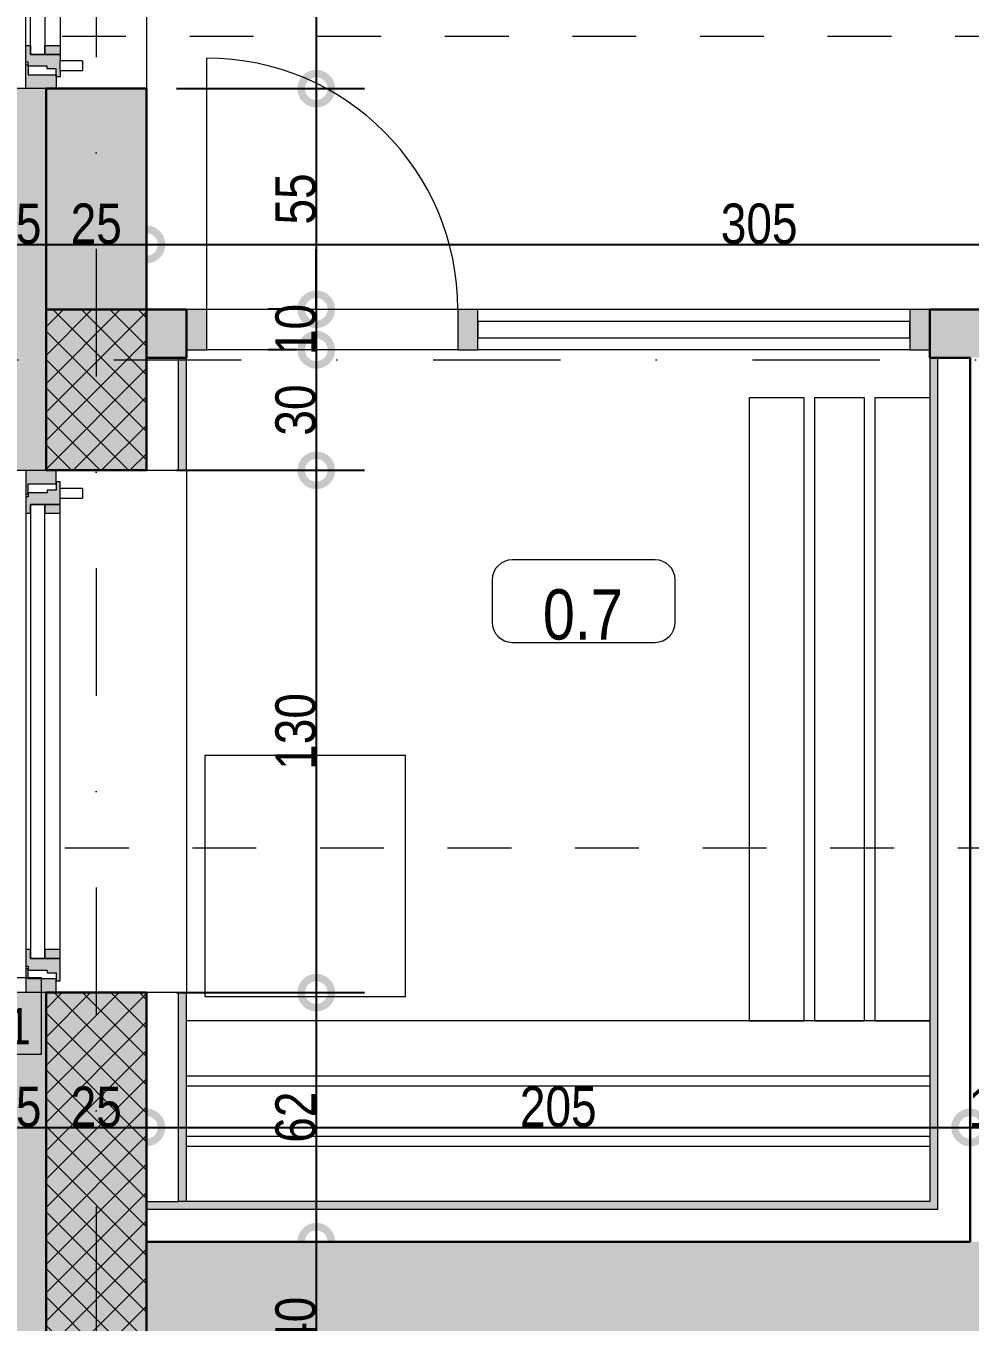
# Model space of a CAD drawing. Header units: centimetres. Extents: x 0 to 25250, y 0 to 2250.
# Drawn here: x 414 to 649, y 516.9 to 839.5 of the extents above; entities that cross this region are included whole.
import ezdxf

# ---------------------------------------------------------------- set-up
doc = ezdxf.new("R2010")
doc.units = ezdxf.units.CM
doc.linetypes.add('17-View-1$0$Dash', pattern=[31.75, 15.875, -15.875])
doc.linetypes.add('17-View-1$0$Dash dot', pattern=[79.375, 31.75, -23.8125, 0, -23.8125])
for name, color, linetype, lineweight in [('A-ANNO-DIMS', 7, 'Continuous', 9), ('A-AREA-IDEN', 7, 'Continuous', 9), ('A-DOOR', 7, 'Continuous', 9), ('A-GLAZ', 7, 'Continuous', 5), ('A-GLAZ-CURT', 7, 'Continuous', 9), ('A-GLAZ-CWMG', 7, 'Continuous', 9), ('A-WALL', 7, 'Continuous', 9), ('A-WALL-FNSH', 7, 'Continuous', 9), ('A-WALL-IDEN', 7, 'Continuous', 9), ('A-WALL-PATT', 7, 'Continuous', 9), ('E-ELEC-EQPM', 7, 'Continuous', 9), ('G-ANNO-SYMB', 7, 'Continuous', 9), ('I-FURN', 7, 'Continuous', 9), ('S-COLS', 7, 'Continuous', 9), ('S-GRID', 7, 'Continuous', 9)]:
    doc.layers.add(name, color=color, linetype=linetype, lineweight=lineweight)
doc.styles.add('17-View-1$0$Arial Narrow', font='ARIALN.TTF', dxfattribs={"height": 12.5})
doc.styles.add('17-View-1$0$Arial Narrow_3', font='ARIALN.TTF', dxfattribs={"height": 10})
doc.styles.add('17-View-1$0$Arial Narrow_5', font='ARIALN.TTF', dxfattribs={"height": 9})
doc.dimstyles.new('17-View-1$0$TEC_DIM', dxfattribs={"dimscale": 30.48, "dimtxt": 10.23431, "dimasz": 0.492126, "dimexe": 0.393701, "dimexo": 0.246063, "dimgap": 0, "dimtad": 1, "dimdec": 0, "dimzin": 0, "dimdsep": 46, "dimtxsty": '17-View-1$0$Arial Narrow_3', "dimblk1": '17-View-1$0$_DotSmall', "dimblk2": '17-View-1$0$_DotSmall', "dimsah": 1, "dimcen": 0.09, "dimazin": 0, "dimtfac": 1, "dimtdec": 4, "dimtix": 1, "dimtmove": 0, "dimatfit": 3, "dimfxl": 1, "dimtvp": 1, "dimtolj": 1, "dimtzin": 0, "dimarcsym": 2})
pattern_1 = [(45, (-1006133.902, 862055.479), (-3.535533906, 3.535533906), []), (135, (-1006133.902, 862055.479), (-3.535533906, -3.535533906), [])]

# ---------------------------------------------------------------- blocks, each defined once
blk = doc.blocks.new('SINGLE - OK - 100x237-2482067-НИВО 0')
at = {"layer": 'A-GLAZ', "true_color": 0xc0c0c0}
h = blk.add_hatch(color=9, dxfattribs=at)
h.paths.add_polyline_path([(50, -2.5), (46.6, -2.5), (46.6, -9.45), (44.1, -9.45), (44.1, -10), (50, -10), (50, -5)])
h.paths.add_polyline_path([(-44.1, -10), (-44.1, -9.45), (-46.6, -9.45), (-46.6, -2.5), (-50, -2.5), (-50, -10)])
h = blk.add_hatch(color=9, dxfattribs=at)
h.paths.add_polyline_path([(47.1, -1.5), (41.5, -1.5), (41.5, -8.9), (39.3, -8.9), (39.3, -10), (43.4, -10), (43.4, -9.45), (44.38, -9.45), (44.38, -4.68), (45.1, -4.68), (45.1, -2.5), (47.1, -2.5)])
h.paths.add_polyline_path([(-39.3, -10), (-39.3, -8.9), (-41.5, -8.9), (-41.5, -1.5), (-47.1, -1.5), (-47.1, -2.5), (-45.1, -2.5), (-45.1, -4.68), (-44.38, -4.68), (-44.38, -9.45), (-43.4, -9.45), (-43.4, -10)])
h = blk.add_hatch(color=9, dxfattribs=at)
h.paths.add_polyline_path([(41.5, -5.3), (41.5, -1.5), (39.3, -1.5), (39.3, -5.3)])
h.paths.add_polyline_path([(-39.3, -1.5), (-41.5, -1.5), (-41.5, -5.3), (-39.3, -5.3)])
at = {"layer": 'A-GLAZ'}
for p, q in [((43.05, 4.1), (43.05, 2.85)), ((43.05, 4.1), (45.45, 4.1)), ((45.45, 2.85), (45.45, 4.1)), ((43.05, 2.85), (43.05, -1.5)), ((45.45, -1.5), (45.45, 2.85)), ((-50, -2.5), (-46.6, -2.5)), ((-47.1, -2.5), (-47.1, -1.5)), ((-47.1, -1.5), (-41.5, -1.5)), ((-45.1, -2.5), (-47.1, -2.5)), ((-46.6, -2.5), (-46.6, -9.45)), ((-45.1, -4.68), (-45.1, -2.5)), ((-41.5, -1.5), (-41.5, -8.9)), ((-41.5, -1.5), (-39.3, -1.5)), ((-41.5, -5.3), (-41.5, -1.5)), ((-39.3, -1.5), (39.3, -1.5)), ((-39.3, -1.5), (-39.3, -5.3)), ((39.3, -1.5), (41.5, -1.5)), ((39.3, -5.3), (39.3, -1.5)), ((41.5, -1.5), (43.05, -1.5)), ((41.5, -8.9), (41.5, -1.5)), ((41.5, -1.5), (41.5, -5.3)), ((45.45, -1.5), (43.05, -1.5)), ((45.1, -2.5), (45.1, -4.68)), ((47.1, -2.5), (45.1, -2.5)), ((45.45, -1.5), (47.1, -1.5)), ((46.6, -2.5), (50, -2.5)), ((46.6, -9.45), (46.6, -2.5)), ((47.1, -1.5), (47.1, -2.5)), ((-44.38, -4.68), (-45.1, -4.68)), ((-44.38, -9.45), (-44.38, -4.68)), ((-41.5, -5.3), (41.5, -5.3)), ((-41.5, -8.9), (-41.5, -5.3)), ((-39.3, -5.3), (-41.5, -5.3)), ((41.5, -5.3), (39.3, -5.3)), ((41.5, -5.3), (41.5, -8.9)), ((44.38, -4.68), (44.38, -9.45)), ((45.1, -4.68), (44.38, -4.68)), ((-46.6, -9.45), (-44.1, -9.45)), ((-43.4, -9.45), (-44.38, -9.45)), ((-44.1, -9.45), (-44.1, -10)), ((-43.4, -10), (-43.4, -9.45)), ((-41.5, -8.9), (-39.3, -8.9)), ((41.5, -8.9), (-41.5, -8.9)), ((-39.3, -8.9), (-39.3, -10)), ((39.3, -8.9), (41.5, -8.9)), ((39.3, -10), (39.3, -8.9)), ((43.4, -9.45), (43.4, -10)), ((44.38, -9.45), (43.4, -9.45)), ((44.1, -9.45), (46.6, -9.45)), ((44.1, -10), (44.1, -9.45)), ((-44.1, -10), (-50, -10)), ((-43.4, -10), (-44.1, -10)), ((-39.3, -10), (-43.4, -10)), ((39.3, -10), (-39.3, -10)), ((43.4, -10), (39.3, -10)), ((44.1, -10), (43.4, -10)), ((50, -10), (44.1, -10))]:
    blk.add_line(p, q, dxfattribs=at)
blk = doc.blocks.new('TEC-GLASSDOOR - TEC-GLASSDOOR-2434467-НИВО 0')
at = {"layer": 'A-DOOR', "lineweight": 15}
blk.add_line((31.25, -5.08), (31.25, -67.58), dxfattribs=at)
at = {"layer": 'A-DOOR'}
blk.add_arc((31.25, -5.08), 62.5, 180, 270, dxfattribs=at)
blk = doc.blocks.new('Rectangular Mullion - TEC_DOGRAMA_TERASI_EX-2343547-НИВО 0')
at = {"layer": 'A-GLAZ-CWMG'}
for p, q in [((326.64, -901.59), (264.14, -901.59)), ((326.64, -911.59), (264.14, -911.59))]:
    blk.add_line(p, q, dxfattribs=at)
blk = doc.blocks.new('Rectangular Mullion - TEC_DOGRAMA_TERASI_EX-2313598-НИВО 0')
at = {"layer": 'A-GLAZ-CWMG', "true_color": 0xc0c0c0}
blk.add_hatch(color=9, dxfattribs=at).paths.add_polyline_path([(0, 5), (0, -5), (-5, -5), (-5, 5)])
at = {"layer": 'A-GLAZ-CWMG', "lineweight": 15}
for p, q in [((-5, 5), (0, 5)), ((-5, -5), (-5, 5)), ((0, 5), (0, -5)), ((0, -5), (-5, -5))]:
    blk.add_line(p, q, dxfattribs=at)
blk = doc.blocks.new('Rectangular Mullion - TEC_DOGRAMA_TERASI_EX-2313599-НИВО 0')
at = {"layer": 'A-GLAZ-CWMG', "true_color": 0xc0c0c0}
blk.add_hatch(color=9, dxfattribs=at).paths.add_polyline_path([(-5, 5), (-5, -5), (0, -5), (0, 5)])
at = {"layer": 'A-GLAZ-CWMG', "lineweight": 15}
for p, q in [((0, 5), (-5, 5)), ((-5, 5), (-5, -5)), ((0, -5), (0, 5)), ((-5, -5), (0, -5))]:
    blk.add_line(p, q, dxfattribs=at)
blk = doc.blocks.new('System Panel - Glazed-2343525-НИВО 0')
at = {"layer": 'A-GLAZ-CURT'}
for p, q in [((53.75, 2), (-53.75, 2)), ((-53.75, 2), (-53.75, -2)), ((53.75, -2), (53.75, 2)), ((-53.75, -2), (53.75, -2))]:
    blk.add_line(p, q, dxfattribs=at)
blk = doc.blocks.new('Rectangular Mullion - TEC_DOGRAMA_TERASI_EX-2343524-НИВО 0')
at = {"layer": 'A-GLAZ-CWMG'}
for p, q in [((439.14, -901.59), (331.64, -901.59)), ((439.14, -911.59), (331.64, -911.59))]:
    blk.add_line(p, q, dxfattribs=at)
blk = doc.blocks.new('Rectangular Mullion - TEC_DOGRAMA_TERASI_INT-2313596-НИВО 0')
at = {"layer": 'A-GLAZ-CWMG', "true_color": 0xc0c0c0}
blk.add_hatch(color=9, dxfattribs=at).paths.add_polyline_path([(-2.5, 5), (2.5, 5), (2.5, -5), (-2.5, -5)])
at = {"layer": 'A-GLAZ-CWMG', "lineweight": 15}
for p, q in [((-2.5, 5), (2.5, 5)), ((-2.5, -5), (-2.5, 5)), ((2.5, 5), (2.5, -5)), ((2.5, -5), (-2.5, -5))]:
    blk.add_line(p, q, dxfattribs=at)
blk = doc.blocks.new('Bank-06 Park - 2000 x 600 x 401-2320263-НИВО 0')
at = {"layer": 'I-FURN'}
for p, q in [((61.97, 4.43), (-93.03, 4.43)), ((-93.03, 4.43), (-93.03, -9.3)), ((61.97, -9.3), (61.97, 4.43)), ((-93.03, -9.3), (61.97, -9.3)), ((61.97, -11.84), (-93.03, -11.84)), ((-93.03, -11.84), (-93.03, -24.3)), ((61.97, -24.3), (61.97, -11.84)), ((-93.03, -24.3), (61.97, -24.3)), ((61.97, -26.84), (-93.03, -26.84)), ((-93.03, -26.84), (-93.03, -40.57)), ((61.97, -40.57), (61.97, -26.84))]:
    blk.add_line(p, q, dxfattribs=at)
blk = doc.blocks.new('Bank-06 Park - 2000 x 600 x 400-2319759-НИВО 0')
at = {"layer": 'I-FURN'}
for p, q in [((-108.03, -9.3), (76.97, -9.3)), ((76.97, -11.84), (-108.03, -11.84)), ((-108.03, -24.3), (76.97, -24.3)), ((76.97, -26.84), (-108.03, -26.84)), ((-108.03, -40.57), (76.97, -40.57))]:
    blk.add_line(p, q, dxfattribs=at)
blk = doc.blocks.new('pechka - pechka-2338820-НИВО 0')
at = {"layer": 'E-ELEC-EQPM'}
for p, q in [((30, 25), (-30, 25)), ((-30, 25), (-30, -25)), ((30, -25), (30, 25)), ((-30, -25), (30, -25))]:
    blk.add_line(p, q, dxfattribs=at)
blk = doc.blocks.new('SINGLE - OK - 130x150-2428950-НИВО 0')
at = {"layer": 'A-GLAZ', "true_color": 0xc0c0c0}
h = blk.add_hatch(color=9, dxfattribs=at)
h.paths.add_polyline_path([(-65, 10), (-65, 2.5), (-61.6, 2.5), (-61.6, 9.45), (-59.1, 9.45), (-59.1, 10)])
h.paths.add_polyline_path([(59.1, 9.45), (61.6, 9.45), (61.6, 2.5), (65, 2.5), (65, 10), (59.1, 10)])
h = blk.add_hatch(color=9, dxfattribs=at)
h.paths.add_polyline_path([(-62.1, 2.5), (-62.1, 1.5), (-56.5, 1.5), (-56.5, 8.9), (-54.3, 8.9), (-54.3, 10), (-58.4, 10), (-58.4, 9.45), (-59.38, 9.45), (-59.38, 4.68), (-60.1, 4.68), (-60.1, 2.5)])
h.paths.add_polyline_path([(54.3, 8.9), (56.5, 8.9), (56.5, 1.5), (62.1, 1.5), (62.1, 2.5), (60.1, 2.5), (60.1, 4.68), (59.38, 4.68), (59.38, 9.45), (58.4, 9.45), (58.4, 10), (54.3, 10)])
h = blk.add_hatch(color=9, dxfattribs=at)
h.paths.add_polyline_path([(-56.5, 1.5), (-54.3, 1.5), (-54.3, 5.3), (-56.5, 5.3)])
h.paths.add_polyline_path([(54.3, 3.64), (54.3, 1.5), (56.5, 1.5), (56.5, 5.3), (54.3, 5.3)])
at = {"layer": 'A-GLAZ'}
for p, q in [((-59.1, 10), (-65, 10)), ((-58.4, 10), (-59.1, 10)), ((-59.1, 9.45), (-59.1, 10)), ((-54.3, 10), (-58.4, 10)), ((-58.4, 10), (-58.4, 9.45)), ((54.3, 10), (-54.3, 10)), ((-54.3, 8.9), (-54.3, 10)), ((58.4, 10), (54.3, 10)), ((54.3, 10), (54.3, 8.9)), ((58.4, 9.45), (58.4, 10)), ((59.1, 10), (58.4, 10)), ((65, 10), (59.1, 10)), ((59.1, 10), (59.1, 9.45)), ((-61.6, 2.5), (-61.6, 9.45)), ((-61.6, 9.45), (-59.1, 9.45)), ((-58.4, 9.45), (-59.38, 9.45)), ((-59.38, 9.45), (-59.38, 4.68)), ((56.5, 8.9), (-56.5, 8.9)), ((-56.5, 8.9), (-56.5, 5.3)), ((-56.5, 1.5), (-56.5, 8.9)), ((-56.5, 8.9), (-54.3, 8.9)), ((54.3, 8.9), (56.5, 8.9)), ((56.5, 5.3), (56.5, 8.9)), ((56.5, 8.9), (56.5, 1.5)), ((59.38, 9.45), (58.4, 9.45)), ((59.1, 9.45), (61.6, 9.45)), ((59.38, 4.68), (59.38, 9.45)), ((61.6, 9.45), (61.6, 2.5)), ((-59.38, 4.68), (-60.1, 4.68)), ((-60.1, 4.68), (-60.1, 2.5)), ((-56.5, 5.3), (56.5, 5.3)), ((-54.3, 5.3), (-56.5, 5.3)), ((-56.5, 5.3), (-56.5, 1.5)), ((-54.3, 1.5), (-54.3, 5.3)), ((54.3, 5.3), (54.3, 1.5)), ((56.5, 5.3), (54.3, 5.3)), ((56.5, 1.5), (56.5, 5.3)), ((60.1, 4.68), (59.38, 4.68)), ((60.1, 2.5), (60.1, 4.68)), ((-65, 2.5), (-61.6, 2.5)), ((-60.1, 2.5), (-62.1, 2.5)), ((-62.1, 2.5), (-62.1, 1.5)), ((-62.1, 1.5), (-56.5, 1.5)), ((-56.5, 1.5), (-54.3, 1.5)), ((-54.3, 1.5), (54.3, 1.5)), ((54.3, 1.5), (56.5, 1.5)), ((56.5, 1.5), (58.05, 1.5)), ((58.05, 1.5), (58.05, -2.85)), ((58.05, 1.5), (60.45, 1.5)), ((62.1, 2.5), (60.1, 2.5)), ((60.45, -2.85), (60.45, 1.5)), ((60.45, 1.5), (62.1, 1.5)), ((61.6, 2.5), (65, 2.5)), ((62.1, 1.5), (62.1, 2.5)), ((58.05, -2.85), (58.05, -4.1)), ((60.45, -4.1), (60.45, -2.85)), ((60.45, -4.1), (58.05, -4.1))]:
    blk.add_line(p, q, dxfattribs=at)
blk = doc.blocks.new('TEC_ROOM_TAG - TEC_ROOM_TAG-32046-НИВО 0')
at = {"layer": 'A-AREA-IDEN'}
for p, q in [((0.3718, 0.1968), (-0.3391, 0.1968)), ((-0.4391, 0.0968), (-0.4391, -0.1143)), ((0.4718, -0.1143), (0.4718, 0.0968)), ((-0.3391, -0.2143), (0.3718, -0.2143))]:
    blk.add_line(p, q, dxfattribs=at)
for centre, start, end in [((-0.3391, 0.0968), 90, 180), ((0.3718, 0.0968), 360, 90), ((-0.3391, -0.1143), 180, 270), ((0.3718, -0.1143), 270, 360)]:
    blk.add_arc(centre, 0.1, start, end, dxfattribs=at)
blk = doc.blocks.new('17-View-1$0$_DotSmall')
at = {"color": 0, "linetype": 'ByBlock', "const_width": 0.5}
blk.add_lwpolyline([(-0.0625, 0, 1), (0.0625, 0, 1)], format="xyb", close=True, dxfattribs=at)
blk = doc.blocks.new('*D2360')
at = {"layer": 'A-ANNO-DIMS', "color": 0, "lineweight": -2, "transparency": 16777216}
for p, q in [((1993.97, 901.4), (1993.97, 279.71)), ((398.97, 406.4), (398.97, 279.71)), ((398.97, 291.71), (1993.97, 291.71))]:
    blk.add_line(p, q, dxfattribs=at)
at = {"layer": 'A-ANNO-DIMS', "color": 0, "lineweight": -2, "transparency": 16777216, "xscale": 15, "yscale": 15, "zscale": 15, "rotation": 180}
blk.add_blockref('17-View-1$0$_DotSmall', (398.97, 291.71), dxfattribs=at)
at = {"layer": 'A-ANNO-DIMS', "color": 0, "lineweight": -2, "transparency": 16777216, "xscale": 15, "yscale": 15, "zscale": 15}
blk.add_blockref('17-View-1$0$_DotSmall', (1993.97, 291.71), dxfattribs=at)
at = {"layer": 'A-ANNO-DIMS', "color": 0, "transparency": 16777216, "insert": (1196.47, 296.81), "char_height": 10, "width": 30.4105, "attachment_point": 5, "style": '17-View-1$0$Arial Narrow_3'}
blk.add_mtext('\\A1;1595', dxfattribs=at)
blk = doc.blocks.new('*D2419')
at = {"layer": 'A-ANNO-DIMS', "color": 0, "lineweight": -2, "transparency": 16777216}
for p, q in [((451.47, 923.9), (498.24, 923.9)), ((486.24, 923.9), (486.24, 823.9)), ((451.47, 823.9), (498.24, 823.9))]:
    blk.add_line(p, q, dxfattribs=at)
at = {"layer": 'A-ANNO-DIMS', "color": 0, "lineweight": -2, "transparency": 16777216, "xscale": 15, "yscale": 15, "zscale": 15}
for p, rotation in [((486.24, 923.9), 90), ((486.24, 823.9), 270)]:
    blk.add_blockref('17-View-1$0$_DotSmall', p, dxfattribs=dict(at, rotation=rotation))
at = {"layer": 'A-ANNO-DIMS', "color": 0, "transparency": 16777216, "insert": (481.13, 873.9), "char_height": 10, "width": 22.8079, "attachment_point": 5, "rotation": 90, "style": '17-View-1$0$Arial Narrow_3'}
blk.add_mtext('\\A1;100', dxfattribs=at)
blk = doc.blocks.new('*D2420')
at = {"layer": 'A-ANNO-DIMS', "color": 0, "lineweight": -2, "transparency": 16777216}
for p, q in [((451.47, 823.9), (498.24, 823.9)), ((486.24, 823.9), (486.24, 768.98)), ((481.39, 768.98), (474.24, 768.98))]:
    blk.add_line(p, q, dxfattribs=at)
at = {"layer": 'A-ANNO-DIMS', "color": 0, "lineweight": -2, "transparency": 16777216, "xscale": 15, "yscale": 15, "zscale": 15}
for p, rotation in [((486.24, 823.9), 90), ((486.24, 768.98), 270)]:
    blk.add_blockref('17-View-1$0$_DotSmall', p, dxfattribs=dict(at, rotation=rotation))
at = {"layer": 'A-ANNO-DIMS', "color": 0, "transparency": 16777216, "insert": (481.15, 796.44), "char_height": 10, "width": 15.2053, "attachment_point": 5, "rotation": 90, "style": '17-View-1$0$Arial Narrow_3'}
blk.add_mtext('\\A1;55', dxfattribs=at)
blk = doc.blocks.new('*D2421')
at = {"layer": 'A-ANNO-DIMS', "color": 0, "lineweight": -2, "transparency": 16777216}
for p, q in [((486.24, 768.98), (486.24, 783.98)), ((481.39, 768.98), (474.24, 768.98)), ((486.24, 768.98), (486.24, 758.9)), ((481.39, 758.9), (474.24, 758.9)), ((486.24, 758.9), (486.24, 743.9))]:
    blk.add_line(p, q, dxfattribs=at)
at = {"layer": 'A-ANNO-DIMS', "color": 0, "lineweight": -2, "transparency": 16777216, "xscale": 15, "yscale": 15, "zscale": 15}
for p, rotation in [((486.24, 768.98), 270), ((486.24, 758.9), 90)]:
    blk.add_blockref('17-View-1$0$_DotSmall', p, dxfattribs=dict(at, rotation=rotation))
at = {"layer": 'A-ANNO-DIMS', "color": 0, "transparency": 16777216, "insert": (481.13, 763.94), "char_height": 10, "width": 15.2053, "attachment_point": 5, "rotation": 90, "style": '17-View-1$0$Arial Narrow_3'}
blk.add_mtext('\\A1;10', dxfattribs=at)
blk = doc.blocks.new('*D2422')
at = {"layer": 'A-ANNO-DIMS', "color": 0, "lineweight": -2, "transparency": 16777216}
for p, q in [((481.39, 758.9), (474.24, 758.9)), ((486.24, 758.9), (486.24, 728.9)), ((451.47, 728.9), (498.24, 728.9))]:
    blk.add_line(p, q, dxfattribs=at)
at = {"layer": 'A-ANNO-DIMS', "color": 0, "lineweight": -2, "transparency": 16777216, "xscale": 15, "yscale": 15, "zscale": 15}
for p, rotation in [((486.24, 758.9), 90), ((486.24, 728.9), 270)]:
    blk.add_blockref('17-View-1$0$_DotSmall', p, dxfattribs=dict(at, rotation=rotation))
at = {"layer": 'A-ANNO-DIMS', "color": 0, "transparency": 16777216, "insert": (481.13, 743.9), "char_height": 10, "width": 15.2053, "attachment_point": 5, "rotation": 90, "style": '17-View-1$0$Arial Narrow_3'}
blk.add_mtext('\\A1;30', dxfattribs=at)
blk = doc.blocks.new('*D2423')
at = {"layer": 'A-ANNO-DIMS', "color": 0, "lineweight": -2, "transparency": 16777216}
for p, q in [((451.47, 728.9), (498.24, 728.9)), ((486.24, 728.9), (486.24, 598.9)), ((451.47, 598.9), (498.24, 598.9))]:
    blk.add_line(p, q, dxfattribs=at)
at = {"layer": 'A-ANNO-DIMS', "color": 0, "lineweight": -2, "transparency": 16777216, "xscale": 15, "yscale": 15, "zscale": 15}
for p, rotation in [((486.24, 728.9), 90), ((486.24, 598.9), 270)]:
    blk.add_blockref('17-View-1$0$_DotSmall', p, dxfattribs=dict(at, rotation=rotation))
at = {"layer": 'A-ANNO-DIMS', "color": 0, "transparency": 16777216, "insert": (481.13, 663.9), "char_height": 10, "width": 22.8079, "attachment_point": 5, "rotation": 90, "style": '17-View-1$0$Arial Narrow_3'}
blk.add_mtext('\\A1;130', dxfattribs=at)
blk = doc.blocks.new('*D2424')
at = {"layer": 'A-ANNO-DIMS', "color": 0, "lineweight": -2, "transparency": 16777216}
for p, q in [((451.47, 598.9), (498.24, 598.9)), ((486.24, 598.9), (486.24, 536.9)), ((481.39, 536.9), (474.24, 536.9))]:
    blk.add_line(p, q, dxfattribs=at)
at = {"layer": 'A-ANNO-DIMS', "color": 0, "lineweight": -2, "transparency": 16777216, "xscale": 15, "yscale": 15, "zscale": 15}
for p, rotation in [((486.24, 598.9), 90), ((486.24, 536.9), 270)]:
    blk.add_blockref('17-View-1$0$_DotSmall', p, dxfattribs=dict(at, rotation=rotation))
at = {"layer": 'A-ANNO-DIMS', "color": 0, "transparency": 16777216, "insert": (481.13, 567.9), "char_height": 10, "width": 15.2053, "attachment_point": 5, "rotation": 90, "style": '17-View-1$0$Arial Narrow_3'}
blk.add_mtext('\\A1;62', dxfattribs=at)
blk = doc.blocks.new('*D2425')
at = {"layer": 'A-ANNO-DIMS', "color": 0, "lineweight": -2, "transparency": 16777216}
for p, q in [((481.39, 536.9), (474.24, 536.9)), ((486.24, 536.9), (486.24, 496.76)), ((481.39, 496.76), (474.24, 496.76))]:
    blk.add_line(p, q, dxfattribs=at)
at = {"layer": 'A-ANNO-DIMS', "color": 0, "lineweight": -2, "transparency": 16777216, "xscale": 15, "yscale": 15, "zscale": 15}
for p, rotation in [((486.24, 536.9), 90), ((486.24, 496.76), 270)]:
    blk.add_blockref('17-View-1$0$_DotSmall', p, dxfattribs=dict(at, rotation=rotation))
at = {"layer": 'A-ANNO-DIMS', "color": 0, "transparency": 16777216, "insert": (481.13, 516.83), "char_height": 10, "width": 15.2053, "attachment_point": 5, "rotation": 90, "style": '17-View-1$0$Arial Narrow_3'}
blk.add_mtext('\\A1;40', dxfattribs=at)
blk = doc.blocks.new('*D2447')
at = {"layer": 'A-ANNO-DIMS', "color": 0, "lineweight": -2, "transparency": 16777216}
for p, q in [((403.97, 565.34), (418.97, 565.34)), ((403.97, 560.5), (403.97, 553.34)), ((418.97, 560.5), (418.97, 553.34))]:
    blk.add_line(p, q, dxfattribs=at)
at = {"layer": 'A-ANNO-DIMS', "color": 0, "lineweight": -2, "transparency": 16777216, "xscale": 15, "yscale": 15, "zscale": 15, "rotation": 180}
blk.add_blockref('17-View-1$0$_DotSmall', (403.97, 565.34), dxfattribs=at)
at = {"layer": 'A-ANNO-DIMS', "color": 0, "lineweight": -2, "transparency": 16777216, "xscale": 15, "yscale": 15, "zscale": 15}
blk.add_blockref('17-View-1$0$_DotSmall', (418.97, 565.34), dxfattribs=at)
at = {"layer": 'A-ANNO-DIMS', "color": 0, "transparency": 16777216, "insert": (411.47, 570.45), "char_height": 10, "width": 15.2053, "attachment_point": 5, "style": '17-View-1$0$Arial Narrow_3'}
blk.add_mtext('\\A1;15', dxfattribs=at)
blk = doc.blocks.new('*D2448')
at = {"layer": 'A-ANNO-DIMS', "color": 0, "lineweight": -2, "transparency": 16777216}
for p, q in [((418.97, 565.34), (443.97, 565.34)), ((418.97, 560.5), (418.97, 553.34)), ((443.97, 560.5), (443.97, 553.34))]:
    blk.add_line(p, q, dxfattribs=at)
at = {"layer": 'A-ANNO-DIMS', "color": 0, "lineweight": -2, "transparency": 16777216, "xscale": 15, "yscale": 15, "zscale": 15, "rotation": 180}
blk.add_blockref('17-View-1$0$_DotSmall', (418.97, 565.34), dxfattribs=at)
at = {"layer": 'A-ANNO-DIMS', "color": 0, "lineweight": -2, "transparency": 16777216, "xscale": 15, "yscale": 15, "zscale": 15}
blk.add_blockref('17-View-1$0$_DotSmall', (443.97, 565.34), dxfattribs=at)
at = {"layer": 'A-ANNO-DIMS', "color": 0, "transparency": 16777216, "insert": (431.47, 570.45), "char_height": 10, "width": 15.2053, "attachment_point": 5, "style": '17-View-1$0$Arial Narrow_3'}
blk.add_mtext('\\A1;25', dxfattribs=at)
blk = doc.blocks.new('*D2449')
at = {"layer": 'A-ANNO-DIMS', "color": 0, "lineweight": -2, "transparency": 16777216}
for p, q in [((443.97, 565.34), (648.97, 565.34)), ((443.97, 560.5), (443.97, 553.34)), ((648.97, 560.5), (648.97, 553.34))]:
    blk.add_line(p, q, dxfattribs=at)
at = {"layer": 'A-ANNO-DIMS', "color": 0, "lineweight": -2, "transparency": 16777216, "xscale": 15, "yscale": 15, "zscale": 15, "rotation": 180}
blk.add_blockref('17-View-1$0$_DotSmall', (443.97, 565.34), dxfattribs=at)
at = {"layer": 'A-ANNO-DIMS', "color": 0, "lineweight": -2, "transparency": 16777216, "xscale": 15, "yscale": 15, "zscale": 15}
blk.add_blockref('17-View-1$0$_DotSmall', (648.97, 565.34), dxfattribs=at)
at = {"layer": 'A-ANNO-DIMS', "color": 0, "transparency": 16777216, "insert": (546.47, 570.45), "char_height": 10, "width": 22.8079, "attachment_point": 5, "style": '17-View-1$0$Arial Narrow_3'}
blk.add_mtext('\\A1;205', dxfattribs=at)
blk = doc.blocks.new('*D2450')
at = {"layer": 'A-ANNO-DIMS', "color": 0, "lineweight": -2, "transparency": 16777216}
for p, q in [((648.97, 565.34), (660.97, 565.34)), ((648.97, 560.5), (648.97, 553.34)), ((660.97, 560.5), (660.97, 553.34))]:
    blk.add_line(p, q, dxfattribs=at)
at = {"layer": 'A-ANNO-DIMS', "color": 0, "lineweight": -2, "transparency": 16777216, "xscale": 15, "yscale": 15, "zscale": 15, "rotation": 180}
blk.add_blockref('17-View-1$0$_DotSmall', (648.97, 565.34), dxfattribs=at)
at = {"layer": 'A-ANNO-DIMS', "color": 0, "lineweight": -2, "transparency": 16777216, "xscale": 15, "yscale": 15, "zscale": 15}
blk.add_blockref('17-View-1$0$_DotSmall', (660.97, 565.34), dxfattribs=at)
at = {"layer": 'A-ANNO-DIMS', "color": 0, "transparency": 16777216, "insert": (654.97, 570.36), "char_height": 10, "width": 15.2053, "attachment_point": 5, "style": '17-View-1$0$Arial Narrow_3'}
blk.add_mtext('\\A1;12', dxfattribs=at)
blk = doc.blocks.new('*D2560')
at = {"layer": 'A-ANNO-DIMS', "color": 0, "lineweight": -2, "transparency": 16777216}
for p, q in [((403.97, 785.12), (418.97, 785.12)), ((403.97, 780.27), (403.97, 773.12)), ((418.97, 780.27), (418.97, 773.12))]:
    blk.add_line(p, q, dxfattribs=at)
at = {"layer": 'A-ANNO-DIMS', "color": 0, "lineweight": -2, "transparency": 16777216, "xscale": 15, "yscale": 15, "zscale": 15, "rotation": 180}
blk.add_blockref('17-View-1$0$_DotSmall', (403.97, 785.12), dxfattribs=at)
at = {"layer": 'A-ANNO-DIMS', "color": 0, "lineweight": -2, "transparency": 16777216, "xscale": 15, "yscale": 15, "zscale": 15}
blk.add_blockref('17-View-1$0$_DotSmall', (418.97, 785.12), dxfattribs=at)
at = {"layer": 'A-ANNO-DIMS', "color": 0, "transparency": 16777216, "insert": (411.47, 790.23), "char_height": 10, "width": 15.2053, "attachment_point": 5, "style": '17-View-1$0$Arial Narrow_3'}
blk.add_mtext('\\A1;15', dxfattribs=at)
blk = doc.blocks.new('*D2561')
at = {"layer": 'A-ANNO-DIMS', "color": 0, "lineweight": -2, "transparency": 16777216}
for p, q in [((418.97, 785.12), (443.97, 785.12)), ((418.97, 780.27), (418.97, 773.12)), ((443.97, 780.27), (443.97, 773.12))]:
    blk.add_line(p, q, dxfattribs=at)
at = {"layer": 'A-ANNO-DIMS', "color": 0, "lineweight": -2, "transparency": 16777216, "xscale": 15, "yscale": 15, "zscale": 15, "rotation": 180}
blk.add_blockref('17-View-1$0$_DotSmall', (418.97, 785.12), dxfattribs=at)
at = {"layer": 'A-ANNO-DIMS', "color": 0, "lineweight": -2, "transparency": 16777216, "xscale": 15, "yscale": 15, "zscale": 15}
blk.add_blockref('17-View-1$0$_DotSmall', (443.97, 785.12), dxfattribs=at)
at = {"layer": 'A-ANNO-DIMS', "color": 0, "transparency": 16777216, "insert": (431.47, 790.23), "char_height": 10, "width": 15.2053, "attachment_point": 5, "style": '17-View-1$0$Arial Narrow_3'}
blk.add_mtext('\\A1;25', dxfattribs=at)
blk = doc.blocks.new('*D2562')
at = {"layer": 'A-ANNO-DIMS', "color": 0, "lineweight": -2, "transparency": 16777216}
for p, q in [((443.97, 785.12), (748.97, 785.12)), ((443.97, 780.27), (443.97, 773.12)), ((748.97, 780.27), (748.97, 773.12))]:
    blk.add_line(p, q, dxfattribs=at)
at = {"layer": 'A-ANNO-DIMS', "color": 0, "lineweight": -2, "transparency": 16777216, "xscale": 15, "yscale": 15, "zscale": 15, "rotation": 180}
blk.add_blockref('17-View-1$0$_DotSmall', (443.97, 785.12), dxfattribs=at)
at = {"layer": 'A-ANNO-DIMS', "color": 0, "lineweight": -2, "transparency": 16777216, "xscale": 15, "yscale": 15, "zscale": 15}
blk.add_blockref('17-View-1$0$_DotSmall', (748.97, 785.12), dxfattribs=at)
at = {"layer": 'A-ANNO-DIMS', "color": 0, "transparency": 16777216, "insert": (596.47, 790.23), "char_height": 10, "width": 22.8079, "attachment_point": 5, "style": '17-View-1$0$Arial Narrow_3'}
blk.add_mtext('\\A1;305', dxfattribs=at)

msp = doc.modelspace()

# ---------------------------------------------------------------- hatches: boundary and pattern name
at = {"layer": 'A-WALL-PATT', "true_color": 0xffff80}
h = msp.add_hatch(color=51, dxfattribs=at)
h.paths.add_polyline_path([(403.97, 511.9), (418.97, 511.9), (418.97, 598.9), (403.97, 598.9), (403.97, 514.3)])
h.paths.add_polyline_path([(418.97, 728.9), (418.97, 823.9), (403.97, 823.9), (403.97, 728.9), (412.13, 728.9)])
h.paths.add_polyline_path([(403.97, 923.9), (418.97, 923.9), (418.97, 998.9), (403.97, 998.9), (403.97, 969.2)])
h.paths.add_polyline_path([(418.97, 1178.9), (418.97, 1248.9), (403.97, 1248.9), (403.97, 1178.9)])
at = {"layer": 'A-WALL-PATT', "lineweight": 5, "true_color": 0x808080}
h = msp.add_hatch(color=8, dxfattribs=at)
h.paths.add_polyline_path([(418.97, 546.9), (443.97, 546.9), (443.97, 598.9), (418.97, 598.9), (418.97, 572.58)])
h.paths.add_polyline_path([(418.97, 728.9), (443.97, 728.9), (443.97, 823.9), (418.97, 823.9), (418.97, 742.56)])
h.paths.add_polyline_path([(418.97, 923.9), (443.97, 923.9), (443.97, 998.9), (418.97, 998.9), (418.97, 969.2)])
h.paths.add_polyline_path([(418.97, 1178.9), (443.97, 1178.9), (443.97, 1233.9), (418.97, 1233.9), (418.97, 1195.85)])
at = {"layer": 'A-WALL-PATT', "true_color": 0x808080}
h = msp.add_hatch(color=8, dxfattribs=at)
h.paths.add_polyline_path([(851.47, 756.9), (878.97, 756.9), (878.97, 768.9), (851.47, 768.9)])
h.paths.add_polyline_path([(444.94, 756.9), (453.97, 756.9), (453.97, 768.9), (443.97, 768.9), (443.97, 756.9)])
h.paths.add_polyline_path([(638.97, 756.9), (771.47, 756.9), (771.47, 768.9), (638.97, 768.9)])
at = {"layer": 'A-WALL-PATT', "lineweight": 5, "true_color": 0xe6e1db}
h = msp.add_hatch(color=254, dxfattribs=at)
h.paths.add_polyline_path([(453.97, 546.9), (453.97, 598.9), (451.97, 598.9), (451.97, 546.9)])
h.paths.add_polyline_path([(453.97, 728.9), (453.97, 756.9), (451.97, 756.9), (451.97, 728.9)])
at = {"layer": 'A-WALL-PATT', "true_color": 0xe6e1db}
msp.add_hatch(color=254, dxfattribs=at).paths.add_polyline_path([(638.97, 546.9), (640.97, 546.9), (640.97, 756.9), (638.97, 756.9), (638.97, 685.9)])
at = {"layer": 'A-WALL-PATT', "lineweight": 5, "true_color": 0x808080}
h = msp.add_hatch(color=8, dxfattribs=at)
h.paths.add_polyline_path([(443.97, 428.9), (443.97, 511.9), (418.97, 511.9), (418.97, 428.9)])
h.paths.add_polyline_path([(418.97, 536.9), (443.97, 536.9), (443.97, 546.9), (418.97, 546.9), (418.97, 544.9)])
at = {"layer": 'A-WALL-PATT', "lineweight": 5, "true_color": 0xe6e1db}
msp.add_hatch(color=254, dxfattribs=at).paths.add_polyline_path([(640.97, 544.9), (640.97, 546.9), (443.97, 546.9), (443.97, 544.9), (510.55, 544.9)])
at = {"layer": 'A-WALL-PATT', "lineweight": 5, "true_color": 0x808080}
h = msp.add_hatch(color=8, dxfattribs=at)
h.paths.add_polyline_path([(863.97, 511.9), (878.97, 511.9), (878.97, 536.9), (731.29, 536.9), (731.29, 511.9), (858.97, 511.9)])
h.paths.add_polyline_path([(664.69, 511.9), (664.69, 536.9), (418.97, 536.9), (418.97, 511.9), (641.77, 511.9)])
at = {"layer": 'S-COLS'}
h = msp.add_hatch(dxfattribs=at)
h.set_pattern_fill('FP1_5', color=256, style=0, pattern_type=2)
h.set_pattern_definition(pattern_1)
h.paths.add_polyline_path([(428.53, 728.9), (443.97, 728.9), (443.97, 768.9), (418.97, 768.9), (418.97, 728.9)])
h = msp.add_hatch(dxfattribs=at)
h.set_pattern_fill('FP1_5', color=256, style=0, pattern_type=2)
h.set_pattern_definition(pattern_1)
h.paths.add_polyline_path([(443.97, 428.9), (443.97, 598.9), (418.97, 598.9), (418.97, 428.9)])

# ---------------------------------------------------------------- linework, layer by layer
at = {"layer": 'A-WALL'}
for p, q in [((443.97, 923.9), (443.97, 823.9)), ((418.97, 823.9), (403.97, 823.9)), ((451.97, 728.9), (451.97, 756.9)), ((640.97, 544.9), (640.97, 756.9)), ((403.97, 728.9), (418.97, 728.9)), ((443.97, 728.9), (451.97, 728.9)), ((453.97, 728.9), (453.97, 598.9)), ((418.97, 598.9), (403.97, 598.9)), ((451.97, 598.9), (443.97, 598.9)), ((451.97, 546.9), (451.97, 598.9)), ((443.97, 546.9), (451.97, 546.9)), ((640.97, 544.9), (443.97, 544.9))]:
    msp.add_line(p, q, dxfattribs=at)
at = {"layer": 'A-WALL', "lineweight": 30}
for p, q in [((443.97, 823.9), (418.97, 823.9)), ((418.97, 728.9), (418.97, 823.9)), ((443.97, 768.9), (443.97, 823.9)), ((453.97, 768.9), (443.97, 768.9)), ((453.97, 756.9), (453.97, 768.9)), ((748.97, 768.9), (638.97, 768.9)), ((638.97, 768.9), (638.97, 756.9)), ((443.97, 728.9), (443.97, 756.9)), ((443.97, 756.9), (453.97, 756.9)), ((638.97, 756.9), (648.97, 756.9)), ((648.97, 756.9), (648.97, 536.9)), ((418.97, 728.9), (443.97, 728.9)), ((443.97, 598.9), (418.97, 598.9)), ((418.97, 428.9), (418.97, 598.9)), ((443.97, 536.9), (443.97, 598.9)), ((443.97, 536.9), (648.97, 536.9))]:
    msp.add_line(p, q, dxfattribs=at)
at = {"layer": 'A-WALL-FNSH'}
for p, q in [((453.97, 728.9), (453.97, 756.9)), ((638.97, 756.9), (638.97, 546.9)), ((451.97, 728.9), (453.97, 728.9)), ((453.97, 598.9), (451.97, 598.9)), ((453.97, 546.9), (453.97, 598.9)), ((638.97, 546.9), (451.97, 546.9))]:
    msp.add_line(p, q, dxfattribs=at)
at = {"layer": 'A-WALL-IDEN', "flags": 128}
msp.add_lwpolyline([(384.29, 602.66), (417.74, 602.66), (417.74, 583.46), (384.29, 583.46)], close=True, dxfattribs=at)
at = {"layer": 'G-ANNO-SYMB', "linetype": '17-View-1$0$Dash', "lineweight": 18}
for p, q in [((137.25, 836.94), (2189.4, 836.94)), ((137.93, 634.94), (892.1, 634.94))]:
    msp.add_line(p, q, dxfattribs=at)
at = {"layer": 'S-COLS', "lineweight": 30}
for p, q in [((418.97, 768.9), (418.97, 728.9)), ((443.97, 768.9), (418.97, 768.9)), ((443.97, 728.9), (443.97, 768.9)), ((418.97, 728.9), (443.97, 728.9)), ((443.97, 598.9), (418.97, 598.9)), ((418.97, 598.9), (418.97, 428.9)), ((443.97, 428.9), (443.97, 598.9))]:
    msp.add_line(p, q, dxfattribs=at)
at = {"layer": 'S-GRID', "color": 1, "linetype": '17-View-1$0$Dash dot', "lineweight": 18, "true_color": 0xff0000}
for p, q in [((431.47, 1817.2), (431.47, 359.56)), ((276.88, 756.4), (2035.81, 756.4))]:
    msp.add_line(p, q, dxfattribs=at)

# ---------------------------------------------------------------- block references
at = {"layer": 'A-AREA-IDEN', "xscale": 49.99999999999998, "yscale": 49.99999999999998, "zscale": 49.99999999999998}
msp.add_blockref('TEC_ROOM_TAG - TEC_ROOM_TAG-32046-НИВО 0', (551.97, 696.79), dxfattribs=at)
at = {"layer": 'A-DOOR', "rotation": 180}
msp.add_blockref('TEC-GLASSDOOR - TEC-GLASSDOOR-2434467-НИВО 0', (490.22, 763.9), dxfattribs=at)
at = {"layer": 'A-GLAZ'}
for name, p, rotation in [('SINGLE - OK - 100x237-2482067-НИВО 0', (423.97, 873.9), 269.9999999999999), ('SINGLE - OK - 130x150-2428950-НИВО 0', (423.97, 663.9), 89.99999999999991)]:
    msp.add_blockref(name, p, dxfattribs=dict(at, rotation=rotation))
at = {"layer": 'A-GLAZ-CURT'}
msp.add_blockref('System Panel - Glazed-2343525-НИВО 0', (580.22, 763.9), dxfattribs=at)
at = {"layer": 'A-GLAZ-CWMG', "rotation": 180}
msp.add_blockref('Rectangular Mullion - TEC_DOGRAMA_TERASI_EX-2313599-НИВО 0', (453.97, 763.9), dxfattribs=at)
at = {"layer": 'A-GLAZ-CWMG'}
for name in ['Rectangular Mullion - TEC_DOGRAMA_TERASI_EX-2343547-НИВО 0', 'Rectangular Mullion - TEC_DOGRAMA_TERASI_EX-2343524-НИВО 0']:
    msp.add_blockref(name, (194.83, 1670.48), dxfattribs=at)
at = {"layer": 'A-GLAZ-CWMG', "extrusion": (0, 0, -1), "rotation": 180}
for name, p in [('Rectangular Mullion - TEC_DOGRAMA_TERASI_INT-2313596-НИВО 0', (-523.97, 763.9)), ('Rectangular Mullion - TEC_DOGRAMA_TERASI_EX-2313598-НИВО 0', (-638.97, 763.9))]:
    msp.add_blockref(name, p, dxfattribs=at)
at = {"layer": 'E-ELEC-EQPM', "rotation": 89.9999999999997}
msp.add_blockref('pechka - pechka-2338820-НИВО 0', (483.47, 627.9), dxfattribs=at)
at = {"layer": 'I-FURN'}
for name, p, rotation in [('Bank-06 Park - 2000 x 600 x 401-2320263-НИВО 0', (598.4, 684.93), 89.99999999999984), ('Bank-06 Park - 2000 x 600 x 400-2319759-НИВО 0', (530.94, 551.32), 180)]:
    msp.add_blockref(name, p, dxfattribs=dict(at, rotation=rotation))

# ---------------------------------------------------------------- texts
at = {"layer": 'A-AREA-IDEN', "insert": (552.59, 692.95), "char_height": 12.5, "width": 20.2, "attachment_point": 5, "line_spacing_factor": 0.949189, "style": '17-View-1$0$Arial Narrow'}
msp.add_mtext('\\pt63.5,127,190.5,254,317.5,381,444.5,508,571.5,635,698.5,762,825.5,889,952.5,1016,1079.5,1143,1206.5,1270,1333.5,1397,1460.5,1524,1587.5,1651,1714.5,1778,1841.5,1905,1968.5,2032;0.7', dxfattribs=at)
at = {"layer": 'A-WALL-IDEN', "insert": (400.84, 590.47), "char_height": 9, "width": 28.45, "attachment_point": 5, "line_spacing_factor": 0.949189, "style": '17-View-1$0$Arial Narrow_5'}
msp.add_mtext('\\pt25.00002,50.00004,74.99997,99.99999,125.00001,150.00003,174.99996,199.99998,225,250.00002,275.00004,299.99997,324.99999,350.00001,375.00003,399.99996,424.99998,450,475.00002,500.00004,524.99997,549.99999,575.00001,600.00003,624.99996,649.99998,675,700.00002,725.00004,749.99997,774.99999,800.00001;{\\fArial Narrow|b0|i0|c204|p34;СТ}-01', dxfattribs=at)

# ---------------------------------------------------------------- dimensions: what is measured, and where the dimension line sits
at = {"layer": 'A-ANNO-DIMS'}
for base, p1, p2, override, picture, middle in [((486.24, 823.9), (443.97, 923.9), (443.97, 823.9), {"dimpost": '<>', "dimfxl": 100}, '*D2419', (481.13, 873.9)), ((486.24, 768.98), (443.97, 823.9), (488.89, 768.98), {"dimpost": '<>', "dimfxl": 70.950448}, '*D2420', (481.15, 796.44)), ((486.24, 758.9), (488.89, 768.98), (488.89, 758.9), {"dimpost": '<>', "dimfxl": 10.08}, '*D2421', (481.13, 763.94)), ((486.24, 728.9), (488.89, 758.9), (443.97, 728.9), {"dimpost": '<>', "dimfxl": 54.016291}, '*D2422', (481.13, 743.9)), ((486.24, 598.9), (443.97, 728.9), (443.97, 598.9), {"dimpost": '<>', "dimfxl": 130}, '*D2423', (481.13, 663.9)), ((486.24, 536.9), (443.97, 598.9), (488.89, 536.9), {"dimpost": '<>', "dimfxl": 76.56213}, '*D2424', (481.13, 567.9)), ((486.24, 496.76), (488.89, 536.9), (488.89, 496.76), {"dimpost": '<>', "dimfxl": 40.135088}, '*D2425', (481.13, 516.83))]:
    dim = msp.add_linear_dim(base=base, p1=p1, p2=p2, angle=90, dimstyle='17-View-1$0$TEC_DIM', override=override, dxfattribs=at)
    dim.commit()
    dim.dimension.update_dxf_attribs({"geometry": picture, "text_midpoint": middle})
for base, p1, p2, override, picture, middle in [((1993.97, 291.71), (398.97, 413.9), (1993.97, 908.9), {"dimpost": '<>', "dimfxl": 1670.04491}, '*D2360', (1196.47, 296.81)), ((418.97, 785.12), (403.97, 787.77), (418.97, 787.77), {"dimpost": '<>', "dimfxl": 15}, '*D2560', (411.47, 790.23)), ((443.97, 785.12), (418.97, 787.77), (443.97, 787.77), {"dimpost": '<>', "dimfxl": 25}, '*D2561', (431.47, 790.23)), ((748.97, 785.12), (443.97, 787.77), (748.97, 787.77), {"dimpost": '<>', "dimfxl": 305}, '*D2562', (596.47, 790.23)), ((418.97, 565.34), (403.97, 568), (418.97, 568), {"dimpost": '<>', "dimfxl": 15}, '*D2447', (411.47, 570.45)), ((443.97, 565.34), (418.97, 568), (443.97, 568), {"dimpost": '<>', "dimfxl": 25}, '*D2448', (431.47, 570.45)), ((648.97, 565.34), (443.97, 568), (648.97, 568), {"dimpost": '<>', "dimfxl": 205}, '*D2449', (546.47, 570.45)), ((660.97, 565.34), (648.97, 568), (660.97, 568), {"dimpost": '<>', "dimfxl": 12}, '*D2450', (654.97, 570.36))]:
    dim = msp.add_linear_dim(base=base, p1=p1, p2=p2, dimstyle='17-View-1$0$TEC_DIM', override=override, dxfattribs=at)
    dim.commit()
    dim.dimension.update_dxf_attribs({"geometry": picture, "text_midpoint": middle})

doc.saveas('drawing.dxf')
